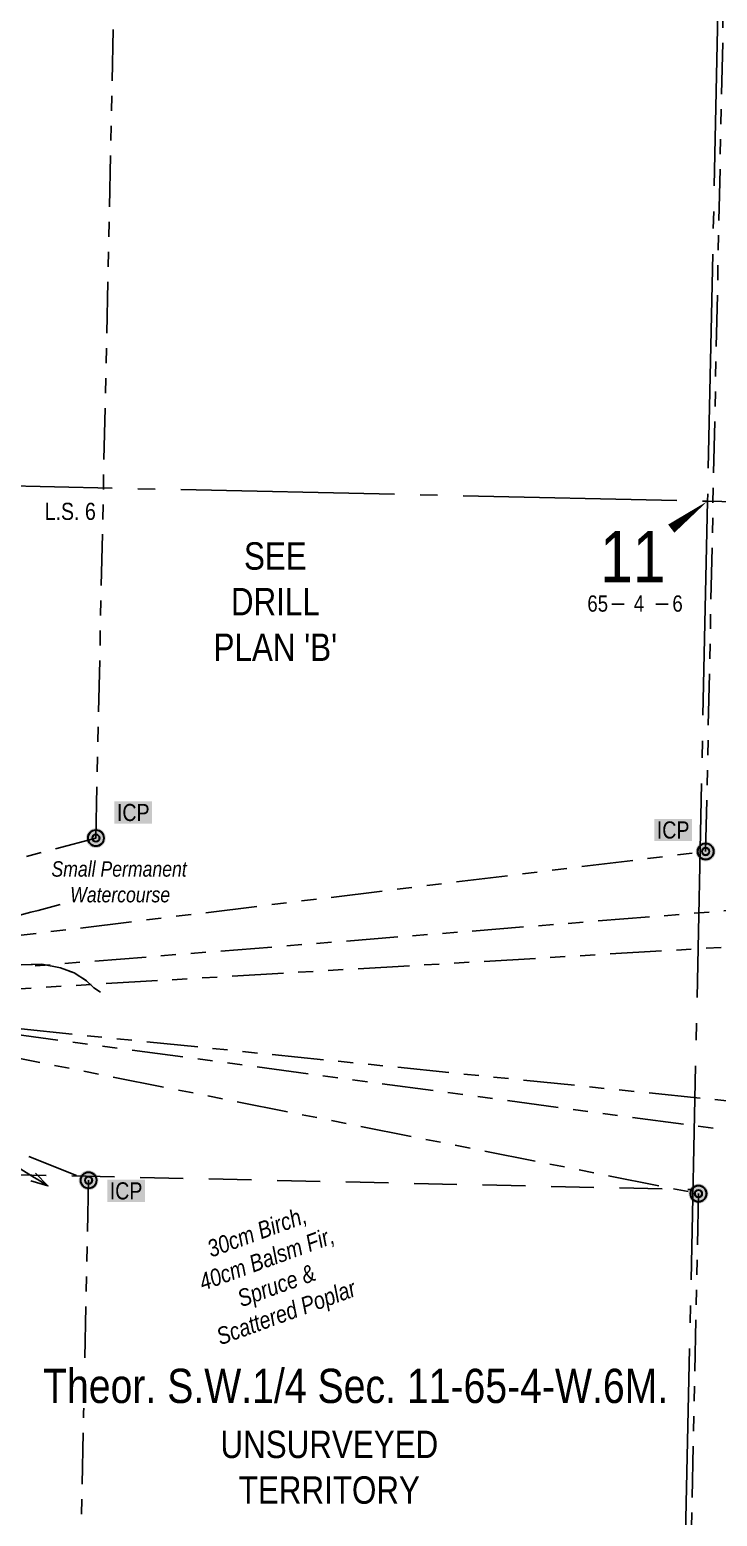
# Model space of a CAD drawing. Extents: x 393916 to 404684, y 6048329 to 6056646.
# Drawn here: x 403300 to 403701, y 6051895 to 6052763 of the extents above; entities that cross this region are included whole.
import ezdxf
from ezdxf.enums import TextEntityAlignment as Align

# ---------------------------------------------------------------- set-up
doc = ezdxf.new("R2010")
doc.units = 0
doc.header["$LTSCALE"] = 5
for name, pattern in [('foc-DRILLPATH', [14.75, 6, -1.75, 1.75, -1.75, 1.75, -1.75]), ('foc-LSD', [8, 5, -3]), ('foc-QUARTERLINE', [33, 25, -3, 2, -3]), ('foc-TIELINE', [1.875, 1.25, -0.625])]:
    doc.linetypes.add(name, pattern=pattern)
for name, color, linetype in [('10', 1, 'Continuous'), ('9', 3, 'Continuous'), ('C-SYMBOL', 7, 'Continuous'), ('L-DETAIL-T', 3, 'Continuous'), ('L-MON', 1, 'Continuous'), ('L-QSEC', 8, 'foc-QUARTERLINE'), ('L-SECLBL', 7, 'Continuous'), ('L-SECTION-LSD', 7, 'foc-LSD'), ('L-UNS-T', 3, 'Continuous'), ('P-PDRILLPATH', 12, 'foc-DRILLPATH'), ('T-SLOPE', 48, 'Continuous'), ('WATERCOURSE', 146, 'foc-TIELINE')]:
    doc.layers.add(name, color=color, linetype=linetype)
doc.layers.add('T-TEXT', color=48, linetype='Continuous', lineweight=18)
doc.styles.add('100L', font='ARIALN.TTF', dxfattribs={"height": 11})
doc.styles.add('175L', font='ARIALN.TTF', dxfattribs={"height": 20})
doc.styles.add('80CG', font='ARIALN.TTF', dxfattribs={"height": 10})
doc.styles.add('80L', font='ARIALN.TTF', dxfattribs={"height": 10})
doc.styles.add('80LS', font='ARIALNI.TTF', dxfattribs={"height": 10})
doc.styles.add('foc-LtypeFont', font='ARIALN.TTF', dxfattribs={"height": 7.35})
doc.styles.add('SIMPLEX', font='ARIALN.TTF')
doc.linetypes.add('foc-TOPO-flowdirection-NOLINE', pattern='A,0,[">",foc-LtypeFont,S=0.3,R=0,X=0,Y=-0.945],-20,[">",foc-LtypeFont,S=0.3,R=0,X=0,Y=-0.945],0', length=20)
doc.dimstyles.new('Compass 5 000', dxfattribs={"dimscale": 5, "dimtxt": 9, "dimasz": 2, "dimexe": 0.2, "dimexo": 0.0625, "dimgap": 0.5, "dimtad": 0, "dimtih": 1, "dimtoh": 1, "dimzin": 0, "dimdsep": 46, "dimtxsty": '80CG', "dimcen": 0.1, "dimse1": 1, "dimse2": 1, "dimclrd": 256, "dimclrt": 256, "dimaunit": 1, "dimadec": 4, "dimazin": 0, "dimtfac": 0.06, "dimtofl": 0, "dimtmove": 0, "dimatfit": 1, "dimfxl": 0.2, "dimtolj": 1, "dimtzin": 0, "dimlwd": -1, "dimarcsym": 0})

# ---------------------------------------------------------------- blocks, each defined once
blk = doc.blocks.new('L-SECLBL')
at = {"layer": '9', "color": 7}
for p, q in [((-5.08, -27.83), (-12.29, -27.83)), ((20.7, -27.83), (13.5, -27.83))]:
    blk.add_line(p, q, dxfattribs=at)
at = {"layer": '10', "color": 2, "style": 'SIMPLEX'}
blk.add_attdef('SEC', text='', height=30, dxfattribs=at).set_placement((0, 0), align=Align.MIDDLE)
at = {"layer": '10', "color": 5, "style": '80L'}
blk.add_attdef('TWP', text='', height=9.5, dxfattribs=at).set_placement((-14.43, -27.37), align=Align.MIDDLE_RIGHT)
blk.add_attdef('RGE', text='', height=9.5, dxfattribs=at).set_placement((3.62, -27.37), align=Align.MIDDLE_CENTER)
blk.add_attdef('MER', text='', height=9.5, dxfattribs=at).set_placement((23.17, -27.37), align=Align.MIDDLE_LEFT)
blk = doc.blocks.new('plbh')
at = {"layer": 'L-MON'}
h = blk.add_hatch(color=255, dxfattribs=at)
h.dxf.hatch_style = 1
edge = h.paths.add_edge_path()
edge.add_arc((0, 0), 1.16, 0, 360)
h = blk.add_hatch(color=256, dxfattribs=at)
h.dxf.hatch_style = 1
h.paths.add_polyline_path([(-0.96, 0, 1), (0.96, 0, 1)])
h.paths.add_polyline_path([(0.91, 0, -1), (-0.91, 0, -1)], flags=16)
h.paths.add_polyline_path([(0.45, 0, -1), (-0.45, 0, -1)], flags=0)
h = blk.add_hatch(color=256, dxfattribs=at)
h.dxf.hatch_style = 1
h.paths.add_polyline_path([(-0.45, 0, 1), (0.45, 0, 1)])
h.paths.add_polyline_path([(0.4, 0, -1), (-0.4, 0, -1)], flags=16)
at = {"layer": 'L-MON', "color": 240}
for radius in [0.96, 0.91, 0.45, 0.4]:
    blk.add_circle((0, 0), radius, dxfattribs=at)
blk = doc.blocks.new('ICP_TEXT')
at = {"color": 14, "insert": (-10.78, -0.47), "char_height": 10, "attachment_point": 5, "style": '80L', "bg_fill": 1, "box_fill_scale": 1.15, "bg_fill_color": 255, "bg_fill_transparency": 0}
blk.add_mtext_dynamic_manual_height_columns('ICP', width=19.0702, gutter_width=47.5, heights=[0], dxfattribs=at)

msp = doc.modelspace()

# ---------------------------------------------------------------- linework, layer by layer
at = {"layer": 'L-QSEC'}
for p, q in [((403712.65, 6053291.764), (403695.605, 6052487.602)), ((402892.923, 6052505.194), (403695.605, 6052487.602)), ((403695.605, 6052487.602), (403678.56, 6051683.437)), ((403695.605, 6052487.602), (404498.282, 6052470.01))]:
    msp.add_line(p, q, dxfattribs=at)
at = {"layer": 'L-SECLBL', "flags": 128}
msp.add_lwpolyline([(403695.605, 6052487.602, 0, 5.997, 0), (403674.419, 6052471.558, 0, 0, 0)], format="xyseb", dxfattribs=at)
at = {"layer": 'L-SECTION-LSD'}
msp.add_line((402884.331, 6052103.12), (403687.083, 6052085.519), dxfattribs=at)
at = {"layer": 'P-PDRILLPATH'}
for p, q in [((403694.512, 6052282.978), (403781.698, 6056428.538)), ((403029.376, 6052209.475), (403338.254, 6052290.788)), ((403036.524, 6052202.42), (403694.512, 6052282.978)), ((403043.574, 6052195.466), (404044.28, 6052275.31)), ((403049.722, 6052188.433), (404394.048, 6052267.642)), ((402986.778, 6052223.207), (403690.311, 6052083.107)), ((402993.926, 6052216.151), (404040.079, 6052075.439)), ((403001.076, 6052209.196), (404389.847, 6052067.771)), ((403025.075, 6052214.069), (403333.983, 6052090.918)), ((403333.983, 6052090.918), (403258.48, 6048554.512)), ((403690.311, 6052083.107), (403616.053, 6048546.681))]:
    msp.add_line(p, q, dxfattribs=at)
at = {"layer": 'WATERCOURSE', "flags": 128}
msp.add_lwpolyline([(403183.716, 6052277.99), (403192.75, 6052272.205), (403202.237, 6052267.855), (403204.941, 6052266.351), (403205.911, 6052262.861), (403207.093, 6052259.737), (403208.023, 6052256.861), (403209.19, 6052254.035), (403212.032, 6052253.009), (403214.639, 6052252.969), (403215.273, 6052252.959), (403217.734, 6052250.699), (403217.712, 6052250.066), (403217.625, 6052247.603), (403217.32, 6052244.418), (403220.143, 6052242.985), (403223.228, 6052243.754), (403224.992, 6052241.119), (403228.139, 6052241.256), (403231.236, 6052240.04), (403231.82, 6052239.87), (403234.18, 6052239.18), (403236.975, 6052237.97), (403239.346, 6052236.027), (403241.731, 6052233.75), (403244.747, 6052234.762), (403247.753, 6052234.846), (403263.292, 6052222.524), (403266.264, 6052220.167), (403276.643, 6052218.11), (403286.068, 6052216.502), (403294.034, 6052216.729), (403306.685, 6052217.089), (403317.529, 6052215.054), (403325.589, 6052212), (403332.751, 6052207.515), (403337.088, 6052203.418), (403340.917, 6052200.713)], dxfattribs=at)
at = {"layer": 'WATERCOURSE', "linetype": 'foc-TOPO-flowdirection-NOLINE', "flags": 128}
msp.add_lwpolyline([(403183.716, 6052277.99), (403192.75, 6052272.205), (403202.237, 6052267.855), (403204.941, 6052266.351), (403205.911, 6052262.861), (403207.093, 6052259.737), (403208.023, 6052256.861), (403209.19, 6052254.035), (403212.032, 6052253.009), (403214.639, 6052252.969), (403215.273, 6052252.959), (403217.734, 6052250.699), (403217.712, 6052250.066), (403217.625, 6052247.603), (403217.32, 6052244.418), (403220.143, 6052242.985), (403223.228, 6052243.754), (403224.992, 6052241.119), (403228.139, 6052241.256), (403231.236, 6052240.04), (403231.82, 6052239.87), (403234.18, 6052239.18), (403236.975, 6052237.97), (403239.346, 6052236.027), (403241.731, 6052233.75), (403244.747, 6052234.762), (403247.753, 6052234.846), (403263.292, 6052222.524), (403266.264, 6052220.167), (403276.643, 6052218.11), (403286.068, 6052216.502), (403294.034, 6052216.729), (403306.685, 6052217.089), (403317.529, 6052215.054), (403325.589, 6052212), (403332.751, 6052207.515), (403337.088, 6052203.418), (403340.917, 6052200.713)], dxfattribs=at)

# ---------------------------------------------------------------- block references
at = {"xscale": 0.99957729, "yscale": 0.99957729, "zscale": 0.99957729}
for p in [(403370.867, 6052306.158), (403686.293, 6052295.948), (403366.676, 6052085.129)]:
    msp.add_blockref('ICP_TEXT', p, dxfattribs=at)
at = {"layer": 'L-MON'}
for p, xscale, yscale, zscale in [((403338.254, 6052290.788), 4.999999999999949, 4.999999999999949, 4.999999999999949), ((403694.512, 6052282.978), 4.999999999999949, 4.999999999999949, 4.999999999999949), ((403333.983, 6052090.918), 4.997886449999947, 4.997886449999947, 4.997886449999947), ((403690.311, 6052083.107), 4.997886449999947, 4.997886449999947, 4.997886449999947)]:
    msp.add_blockref('plbh', p, dxfattribs=dict(at, xscale=xscale, yscale=yscale, zscale=zscale))
at = {"layer": 'L-SECLBL', "xscale": 0.99957729, "yscale": 0.99957729, "zscale": 0.99957729}
msp.add_blockref('L-SECLBL', (403651.908, 6052455.171), dxfattribs=at).add_auto_attribs({'SEC': '11', 'TWP': '65', 'RGE': '4', 'MER': '6'})

# ---------------------------------------------------------------- texts
at = {"layer": 'L-DETAIL-T', "insert": (403443.108, 6052428.934), "char_height": 15.99324, "width": 93.14108, "attachment_point": 5, "style": '80CG'}
msp.add_mtext("SEE DRILL PLAN 'B'", dxfattribs=at)
at = {"layer": 'L-UNS-T', "color": 3, "insert": (403474.646, 6051923.21), "char_height": 15.99324, "attachment_point": 5, "style": '80L', "bg_fill": 3, "box_fill_scale": 1.15, "bg_fill_color": 256, "bg_fill_true_color": 256, "bg_fill_transparency": 0}
msp.add_mtext_dynamic_manual_height_columns('UNSURVEYED TERRITORY', width=126.46721, gutter_width=47.52, heights=[0], dxfattribs=at)
at = {"layer": 'WATERCOURSE', "insert": (403311.876, 6052277.269), "char_height": 8.9962, "attachment_point": 1, "style": '80L'}
msp.add_mtext_dynamic_manual_height_columns('\\pi0.42692;{\\fArial Narrow|b0|i1|c0|p34;Small Permanent \\P\\pi11.347;Watercourse}', width=79.56749, gutter_width=45.019, heights=[0], dxfattribs=at)

# ---------------------------------------------------------------- leaders
at = {"layer": 'T-SLOPE', "path_type": 1}
msp.add_leader([(403310.186, 6052087.631), (403284.867, 6052103.147)], dimstyle='Compass 5 000', override={"dimldrblk": 'Open30'}, dxfattribs=at)
at = {"layer": 'WATERCOURSE', "linetype": 'ByBlock', "path_type": 1}
msp.add_leader([(403248.869, 6052233.961), (403317.328, 6052251.951)], dimstyle='Compass 5 000', override={"dimgap": 0.5, "dimtad": 0}, dxfattribs=at)

# ---------------------------------------------------------------- next in the draw order: texts
at = {"layer": 'C-SYMBOL', "color": 3, "insert": (403490.014, 6051980.811), "char_height": 19.99155, "width": 365.31618, "attachment_point": 2, "style": '175L', "bg_fill": 3, "box_fill_scale": 1.15, "bg_fill_color": 256, "bg_fill_true_color": 256, "bg_fill_transparency": 0}
msp.add_mtext('Theor. S.W.1/4 Sec. 11-65-4-W.6M.', dxfattribs=at)
at = {"layer": 'L-SECTION-LSD', "insert": (403308.304, 6052486.659), "char_height": 9.9958, "attachment_point": 1, "style": '100L', "bg_fill": 3, "box_fill_scale": 1.5, "bg_fill_color": 256, "bg_fill_transparency": 0}
msp.add_mtext_dynamic_manual_height_columns('L.S. 6', width=30.49602, gutter_width=55.023, heights=[0], dxfattribs=at)
at = {"layer": 'T-TEXT', "insert": (403430.577, 6052065.464), "char_height": 9.99577, "width": 86.39362, "attachment_point": 2, "rotation": 20, "style": '80LS', "bg_fill": 3, "box_fill_scale": 1.15, "bg_fill_color": 256, "bg_fill_true_color": 256, "bg_fill_transparency": 0}
msp.add_mtext('{\\C110;30cm Birch,\\P40cm Balsm Fir,\\PSpruce & \\PScattered Poplar}', dxfattribs=at)

# ---------------------------------------------------------------- next in the draw order: linework, layer by layer
at = {"layer": 'P-PDRILLPATH'}
msp.add_line((403338.254, 6052290.788), (403426.883, 6056436.306), dxfattribs=at)

doc.saveas('drawing.dxf')
